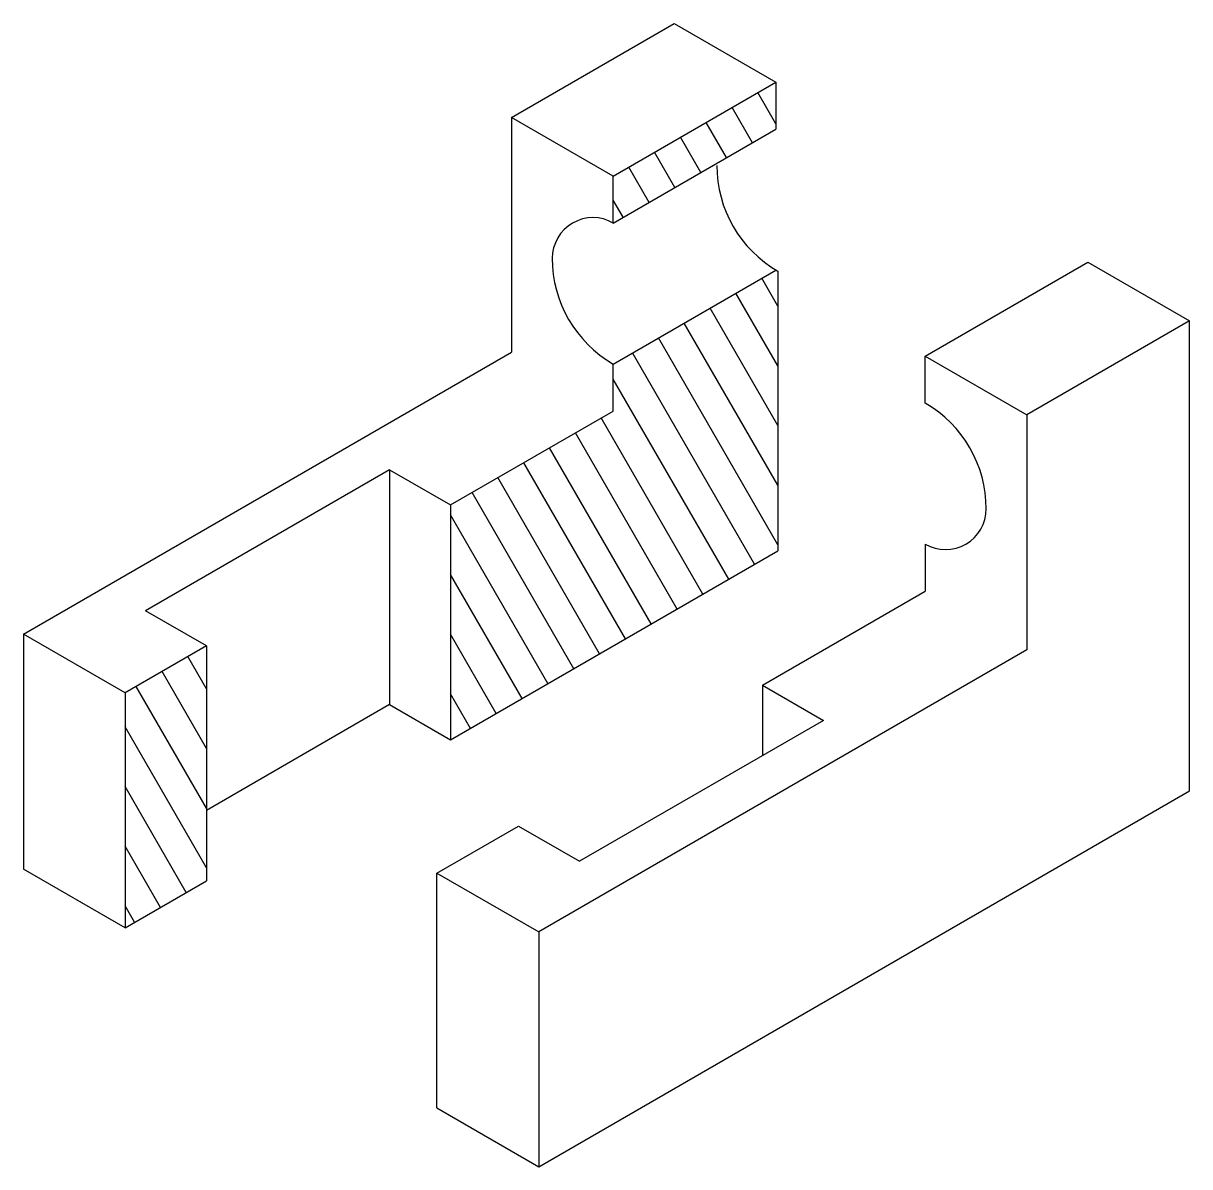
# Model space of a CAD drawing. Header units: millimetres. Extents: x 2447 to 2571, y 2307 to 2428.
import ezdxf

# ---------------------------------------------------------------- set-up
doc = ezdxf.new("R2010")
doc.units = ezdxf.units.MM
doc.linetypes.add('LÍNEAS_OCULTAS2', pattern=[4.7625, 3.175, -1.5875])
doc.layers.add('No Visibles', color=210, linetype='LÍNEAS_OCULTAS2', lineweight=30)

msp = doc.modelspace()

# ---------------------------------------------------------------- hatches: boundary and pattern name
at = {"layer": 'No Visibles'}
h = msp.add_hatch(dxfattribs=at)
h.set_pattern_fill('ANSI31', angle=75)
h.paths.add_polyline_path([(2526.99, 2417.08), (2526.99, 2422.08), (2509.67, 2412.08), (2509.67, 2407.08)])
h = msp.add_hatch(dxfattribs=at)
h.set_pattern_fill('ANSI31', angle=75)
h.paths.add_polyline_path([(2527.19, 2401.97, -0.004323), (2526.99, 2402.08), (2509.67, 2392.08), (2509.67, 2387.08), (2492.35, 2377.08), (2492.35, 2352.08), (2527.19, 2372.2)])
h = msp.add_hatch(dxfattribs=at)
h.set_pattern_fill('ANSI31', angle=75)
h.paths.add_polyline_path([(2466.37, 2362.08), (2457.71, 2357.08), (2457.71, 2332.08), (2466.37, 2337.08)])

# ---------------------------------------------------------------- linework, layer by layer
for p, q in [((2498.85, 2418.33), (2516.17, 2428.33)), ((2516.17, 2428.33), (2526.99, 2422.08)), ((2509.67, 2412.08), (2526.99, 2422.08)), ((2526.99, 2422.08), (2526.99, 2417.08)), ((2509.67, 2412.08), (2498.85, 2418.33)), ((2498.85, 2418.33), (2498.85, 2393.33)), ((2509.67, 2407.08), (2526.99, 2417.08)), ((2509.67, 2407.08), (2509.67, 2412.08)), ((2509.67, 2392.08), (2526.99, 2402.08)), ((2542.88, 2392.91), (2560.2, 2402.91)), ((2560.2, 2402.91), (2571.02, 2396.66)), ((2527.19, 2401.97), (2527.19, 2372.2)), ((2571.02, 2396.66), (2553.7, 2386.66)), ((2571.02, 2346.66), (2571.02, 2396.66)), ((2446.89, 2363.33), (2498.85, 2393.33)), ((2542.88, 2392.91), (2553.7, 2386.66)), ((2542.88, 2387.91), (2542.88, 2392.91)), ((2509.67, 2387.08), (2509.67, 2392.08)), ((2492.35, 2377.08), (2509.67, 2387.08)), ((2553.7, 2386.66), (2553.7, 2361.66)), ((2485.86, 2380.83), (2459.88, 2365.83)), ((2485.86, 2380.83), (2492.35, 2377.08)), ((2485.86, 2380.83), (2485.86, 2355.83)), ((2492.35, 2377.08), (2492.35, 2352.08)), ((2542.88, 2372.91), (2542.88, 2367.91)), ((2492.35, 2352.08), (2527.19, 2372.2)), ((2525.55, 2357.91), (2542.88, 2367.91)), ((2466.37, 2362.08), (2459.88, 2365.83)), ((2457.71, 2357.08), (2446.89, 2363.33)), ((2446.89, 2363.33), (2446.89, 2338.33)), ((2466.37, 2362.08), (2457.71, 2357.08)), ((2466.37, 2362.08), (2466.37, 2337.08)), ((2553.7, 2361.66), (2501.74, 2331.66)), ((2525.55, 2357.91), (2532.05, 2354.16)), ((2525.55, 2357.91), (2525.55, 2350.41)), ((2457.71, 2357.08), (2457.71, 2332.08)), ((2485.86, 2355.83), (2466.37, 2344.58)), ((2485.86, 2355.83), (2492.35, 2352.08)), ((2532.05, 2354.16), (2506.07, 2339.16)), ((2501.74, 2306.66), (2571.02, 2346.66)), ((2490.91, 2337.91), (2499.57, 2342.91)), ((2499.57, 2342.91), (2506.07, 2339.16)), ((2457.71, 2332.08), (2446.89, 2338.33)), ((2490.91, 2337.91), (2501.74, 2331.66)), ((2490.91, 2312.91), (2490.91, 2337.91)), ((2457.71, 2332.08), (2466.37, 2337.08)), ((2501.74, 2331.66), (2501.74, 2306.66)), ((2490.91, 2312.91), (2501.74, 2306.66))]:
    msp.add_line(p, q)
for centre, radius, start, end in [((2533.68, 2413.22), 12.99, 180, 240), ((2507.51, 2403.33), 4.33, 60, 180), ((2516.17, 2403.33), 12.99, 180, 240), ((2536.38, 2376.66), 12.99, 0, 60), ((2545.04, 2376.66), 4.33, 240, 0)]:
    msp.add_arc(centre, radius, start, end)

doc.saveas('drawing.dxf')
